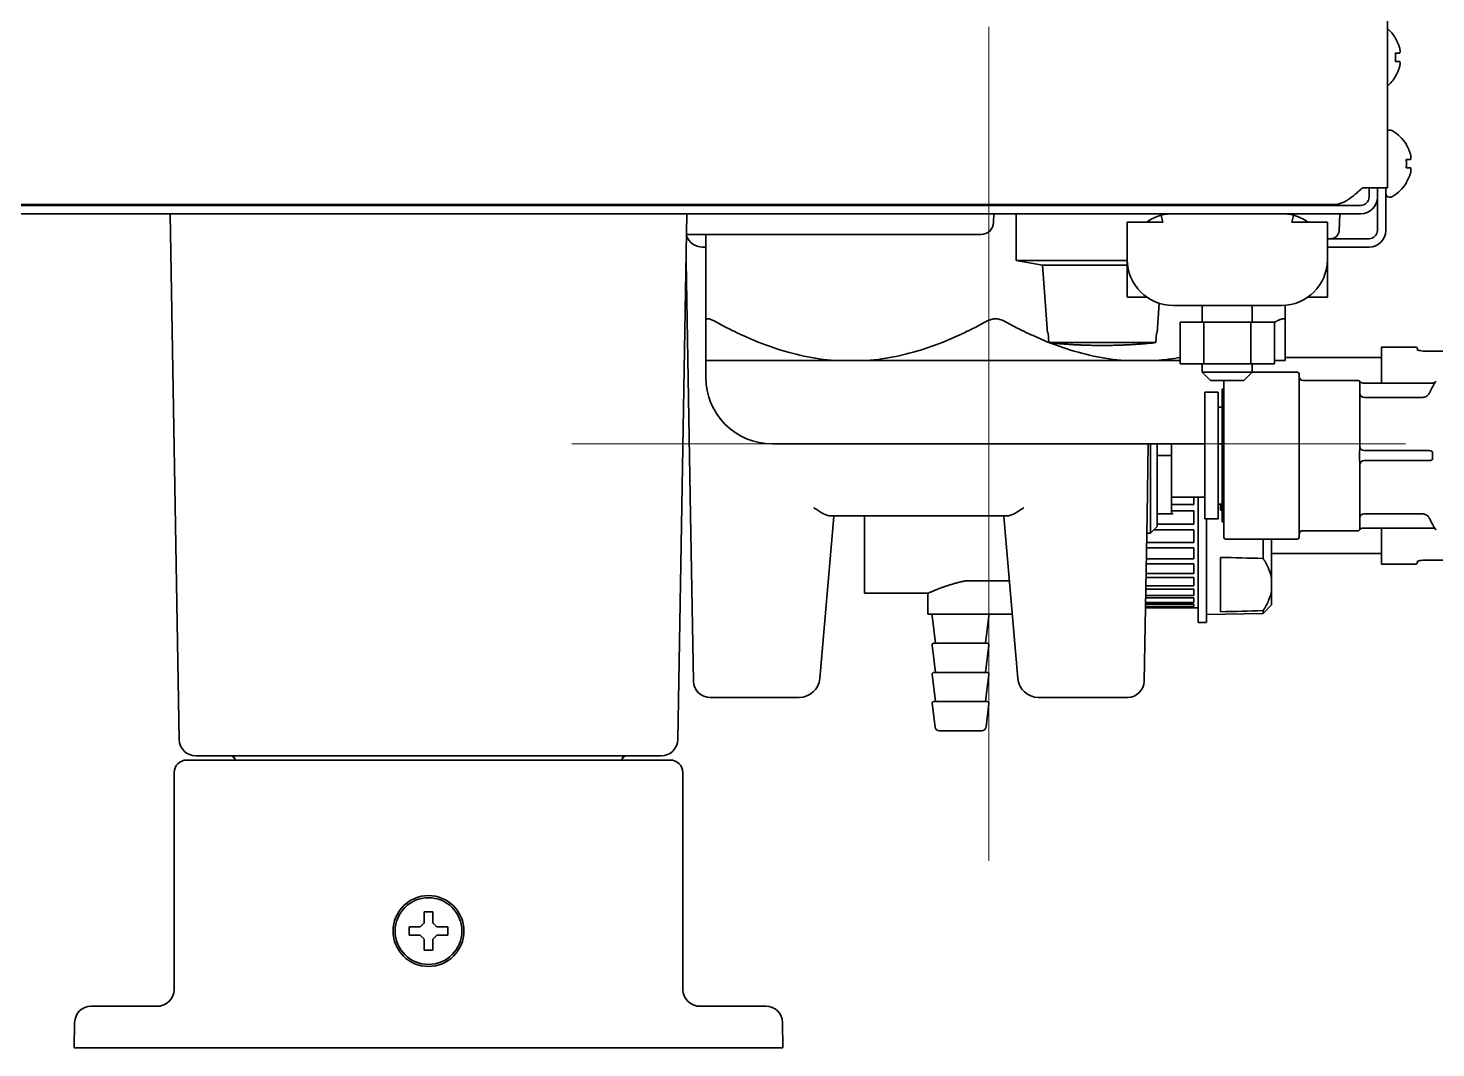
# Model space of a CAD drawing. Extents: x 5819 to 10669, y -850 to 3886.
# Drawn here: x 7911.9 to 8080.7, y 1270.8 to 1393.1 of the extents above; entities that cross this region are included whole.
import ezdxf

# ---------------------------------------------------------------- set-up
doc = ezdxf.new("R2010")
doc.units = 0
doc.header["$LTSCALE"] = 5
doc.layers.get('0').update_dxf_attribs({"linetype": 'CONTINUOUS', "lineweight": 0})
doc.layers.add('1', color=7, linetype='CONTINUOUS', true_color=0xffffff)

msp = doc.modelspace()

# ---------------------------------------------------------------- linework, layer by layer
at = {"color": 1}
for p, q in [((8027.05, 1393.23), (8027.05, 1293.23)), ((7977.05, 1343.23), (8077.05, 1343.23))]:
    msp.add_line(p, q, dxfattribs=at)
at = {"layer": '1', "color": 7, "linetype": 'Continuous', "lineweight": 35}
for p, q in [((8074.87, 2390.96), (8074.87, 1373.93)), ((8075.82, 1391.88), (8075.85, 1391.88)), ((8075.85, 1387.28), (8075.82, 1387.28)), ((8075.27, 1380.83), (8075.07, 1380.83)), ((8077.12, 1379.13), (8077.15, 1379.13)), ((8077.15, 1374.53), (8077.12, 1374.53)), ((8071.87, 1373.93), (8072.87, 1373.93)), ((8072.67, 1373.93), (8072.67, 1372.83)), ((8072.87, 1373.93), (8074.87, 1373.93)), ((8073.67, 1373.93), (8073.67, 1372.83)), ((8073.67, 1368.83), (8073.67, 1372.81)), ((8074.67, 1373.93), (8074.67, 1368.83)), ((8075.07, 1372.83), (8075.27, 1372.83)), ((7077.34, 1371.93), (8068.41, 1371.93)), ((7649.37, 1371.83), (8071.67, 1371.83)), ((7931.37, 1371.83), (7931.37, 1371.93)), ((7988.37, 1371.93), (7988.37, 1371.83)), ((7993.12, 1371.83), (7993.12, 1371.93)), ((7993.29, 1371.93), (7993.29, 1371.83)), ((8034.77, 1371.93), (8034.87, 1371.83)), ((7074.67, 1370.83), (8071.67, 1370.83)), ((7929.97, 1307.79), (7928.87, 1370.83)), ((7989.77, 1307.79), (7990.87, 1370.83)), ((8027.67, 1370.83), (8027.64, 1369.77)), ((8030.34, 1370.83), (8030.34, 1365.23)), ((8043.67, 1369.83), (8043.67, 1365.33)), ((8047.95, 1369.83), (8043.67, 1369.83)), ((8047.73, 1370.63), (8047.95, 1369.83)), ((8062.62, 1370.83), (8062.62, 1370.81)), ((8063.4, 1369.83), (8063.62, 1370.63)), ((8067.67, 1369.83), (8063.4, 1369.83)), ((8067.67, 1365.33), (8067.67, 1369.83)), ((8069.17, 1370.83), (8069.07, 1368.77)), ((8022.67, 1368.33), (7990.83, 1368.33)), ((7993.12, 1357.97), (7993.12, 1368.33)), ((8026.14, 1368.33), (8022.67, 1368.33)), ((8067.67, 1367.83), (8072.67, 1367.83)), ((7992.71, 1366.83), (7993.12, 1366.83)), ((7992.71, 1366.83), (7993.12, 1366.83)), ((8067.67, 1366.83), (8072.67, 1366.83)), ((7991.3, 1334.69), (7990.77, 1365.1)), ((8030.34, 1365.23), (8043.67, 1365.23)), ((8030.34, 1365.23), (8033.52, 1364.67)), ((8033.52, 1364.67), (8043.67, 1364.67)), ((8033.52, 1364.67), (8034.09, 1356.53)), ((8043.67, 1360.83), (8043.67, 1365.33)), ((8067.67, 1365.33), (8067.67, 1360.83)), ((8046.01, 1360.83), (8043.67, 1360.83)), ((8067.67, 1360.83), (8065.34, 1360.83)), ((8047.25, 1356.53), (8047.5, 1360.09)), ((8049.17, 1359.83), (8062.17, 1359.83)), ((8052.67, 1359.83), (8052.67, 1357.83)), ((8058.67, 1357.83), (8058.67, 1359.83)), ((8062.62, 1359.84), (8062.62, 1357.97)), ((8050.02, 1357.83), (8052.85, 1357.83)), ((8050.02, 1357.83), (8050.02, 1352.83)), ((8052.85, 1357.83), (8052.85, 1352.83)), ((8052.85, 1357.83), (8058.5, 1357.83)), ((8058.5, 1357.83), (8061.32, 1357.83)), ((8058.5, 1357.83), (8058.5, 1352.83)), ((8061.32, 1357.83), (8061.32, 1352.83)), ((8034.09, 1356.53), (8034.17, 1356.53)), ((8034.25, 1355.37), (8034.17, 1356.53)), ((8047.18, 1356.53), (8047.1, 1355.37)), ((8047.18, 1356.53), (8047.25, 1356.53)), ((8034.25, 1355.37), (8047.1, 1355.37)), ((8074.17, 1350.53), (8074.17, 1354.83)), ((8078.27, 1354.83), (8074.17, 1354.83)), ((8078.47, 1354.63), (8078.47, 1354.43)), ((8096.79, 1354.35), (8079.47, 1354.35)), ((8008.64, 1353.23), (7993.12, 1353.23)), ((7993.12, 1353.23), (7993.12, 1351.23)), ((8010.5, 1353.23), (8008.64, 1353.23)), ((8012.36, 1353.23), (8010.5, 1353.23)), ((8043.39, 1353.23), (8012.36, 1353.23)), ((8045.25, 1353.23), (8043.39, 1353.23)), ((8047.11, 1353.23), (8045.25, 1353.23)), ((8050.02, 1353.23), (8047.11, 1353.23)), ((8052.85, 1352.83), (8050.02, 1352.83)), ((8052.67, 1352.83), (8052.67, 1351.83)), ((8058.5, 1352.83), (8052.85, 1352.83)), ((8061.32, 1352.83), (8058.5, 1352.83)), ((8058.67, 1351.83), (8058.67, 1352.83)), ((8062.62, 1353.23), (8061.32, 1353.23)), ((8074.17, 1353.58), (8062.62, 1353.58)), ((8074.17, 1353.58), (8062.62, 1353.58)), ((8052.67, 1351.83), (8058.67, 1351.83)), ((8052.67, 1351.83), (8053.67, 1350.83)), ((8053.67, 1350.83), (8055.67, 1350.83)), ((8055.27, 1350.83), (8055.27, 1341.83)), ((8064.07, 1351.83), (8055.47, 1351.83)), ((8055.67, 1350.83), (8057.67, 1350.83)), ((8057.67, 1350.83), (8058.67, 1351.83)), ((8064.27, 1332.03), (8064.27, 1351.63)), ((8071.37, 1350.83), (8064.77, 1350.83)), ((8071.37, 1350.83), (8064.77, 1350.83)), ((8071.54, 1350.74), (8071.54, 1350.73)), ((8080.68, 1350.71), (8080.68, 1350.7)), ((8052.97, 1334.23), (8052.97, 1349.43)), ((8054.57, 1349.43), (8052.97, 1349.43)), ((8054.57, 1349.43), (8054.57, 1334.23)), ((8055.07, 1349.78), (8055.07, 1341.83)), ((8055.27, 1349.78), (8055.07, 1349.78)), ((8071.57, 1350.56), (8071.57, 1342.88)), ((8080.29, 1350.53), (8071.95, 1350.53)), ((8055.07, 1347.65), (8054.57, 1347.65)), ((8079.03, 1348.8), (8072.07, 1348.8)), ((8055.07, 1346.83), (8055.27, 1346.83)), ((8001.12, 1343.23), (8052.97, 1343.23)), ((8046.19, 1343.23), (8046.04, 1334.69)), ((8046.47, 1332.53), (8046.47, 1343.23)), ((8047.27, 1343.23), (8047.27, 1333.33)), ((8054.57, 1343.23), (8054.62, 1343.23)), ((8071.54, 1341.41), (8071.54, 1342.25)), ((8079.85, 1342.43), (8072.07, 1342.43)), ((8080.29, 1342.24), (8080.29, 1341.42)), ((8047.27, 1341.83), (8048.97, 1341.83)), ((8055.07, 1341.83), (8055.07, 1333.88)), ((8055.27, 1341.83), (8055.27, 1332.03)), ((8071.57, 1340.77), (8071.57, 1333.09)), ((8072.07, 1341.23), (8079.85, 1341.23)), ((8048.97, 1336.83), (8052.97, 1336.83)), ((8051.67, 1335.96), (8048.97, 1335.96)), ((8051.67, 1336.83), (8051.67, 1335.96)), ((8052.17, 1329.75), (8052.17, 1336.83)), ((8054.57, 1336), (8055.07, 1336)), ((8054.87, 1335.3), (8054.87, 1336)), ((7991.65, 1314.79), (7991.3, 1334.69)), ((8008.5, 1334.54), (8006.8, 1315.11)), ((8029.38, 1334.62), (8007.97, 1334.62)), ((8008.5, 1334.54), (8008.51, 1334.62)), ((8012.17, 1325.33), (8012.17, 1334.62)), ((8028.84, 1334.62), (8028.85, 1334.54)), ((8028.85, 1334.54), (8030.55, 1315.11)), ((8045.69, 1314.79), (8046.04, 1334.69)), ((8047.27, 1334.83), (8049.19, 1334.83)), ((8048.97, 1335.21), (8051.67, 1335.21)), ((8051.67, 1335.21), (8051.67, 1333.62)), ((8052.97, 1334.23), (8054.57, 1334.23)), ((8053.17, 1334.23), (8053.17, 1329.75)), ((8055.07, 1333.88), (8055.27, 1333.88)), ((8072.07, 1334.85), (8079.03, 1334.85)), ((8046, 1332.53), (8046.47, 1332.53)), ((8046.47, 1332.53), (8047.27, 1333.33)), ((8046.85, 1332.91), (8051.67, 1332.91)), ((8051.67, 1333.62), (8047.27, 1333.62)), ((8051.67, 1332.91), (8051.67, 1331.43)), ((8064.77, 1332.83), (8071.37, 1332.83)), ((8064.77, 1332.83), (8071.37, 1332.83)), ((8071.54, 1332.92), (8071.54, 1332.91)), ((8071.95, 1333.13), (8080.29, 1333.13)), ((8074.17, 1328.83), (8074.17, 1333.13)), ((8080.68, 1332.95), (8080.68, 1332.94)), ((8045.97, 1330.78), (8051.67, 1330.78)), ((8051.67, 1331.43), (8045.98, 1331.43)), ((8051.67, 1330.78), (8051.67, 1329.44)), ((8055.47, 1331.83), (8064.07, 1331.83)), ((8059.97, 1329.5), (8059.97, 1331.83)), ((8060.97, 1331.83), (8060.97, 1327.04)), ((8045.94, 1328.86), (8051.67, 1328.86)), ((8051.67, 1329.44), (8045.95, 1329.44)), ((8051.67, 1328.86), (8051.67, 1327.7)), ((8052.17, 1321.83), (8052.17, 1329.75)), ((8053.17, 1329.75), (8053.17, 1321.83)), ((8054.87, 1323.1), (8054.87, 1329.63)), ((8060.97, 1330.08), (8074.17, 1330.08)), ((8060.97, 1330.08), (8074.17, 1330.08)), ((8074.17, 1328.83), (8078.27, 1328.83)), ((8078.47, 1329.03), (8078.47, 1329.23)), ((8079.47, 1329.3), (8096.79, 1329.3)), ((8045.91, 1327.2), (8051.67, 1327.2)), ((8051.67, 1327.7), (8045.92, 1327.7)), ((8051.67, 1327.2), (8051.67, 1326.23)), ((8060.97, 1327.04), (8060.97, 1325.7)), ((8012.17, 1325.33), (8019.87, 1325.33)), ((8019.77, 1325.37), (8019.77, 1322.83)), ((8024.35, 1326.83), (8029.52, 1326.83)), ((8051.67, 1326.23), (8045.89, 1326.23)), ((8045.89, 1325.82), (8051.67, 1325.82)), ((8051.67, 1325.82), (8051.67, 1325.06)), ((8060.97, 1323.93), (8060.97, 1325.7)), ((8051.67, 1323.72), (8045.85, 1323.72)), ((8045.85, 1323.64), (8051.67, 1323.64)), ((8051.67, 1323.58), (8045.85, 1323.58)), ((8051.67, 1324.22), (8045.86, 1324.22)), ((8045.86, 1324.03), (8051.67, 1324.03)), ((8051.67, 1325.06), (8045.87, 1325.06)), ((8045.87, 1324.76), (8051.67, 1324.76)), ((8051.67, 1324.76), (8051.67, 1324.22)), ((8051.67, 1324.03), (8051.67, 1323.72)), ((8051.67, 1323.58), (8051.67, 1323.64)), ((8051.67, 1323.58), (8052.17, 1323.58)), ((8059.97, 1322.91), (8060.97, 1323.93)), ((8029.87, 1322.83), (8019.77, 1322.83)), ((8020.27, 1322.6), (8020.67, 1319.33)), ((8026.67, 1319.33), (8027.07, 1322.6)), ((8053.17, 1322.79), (8059.97, 1322.91)), ((8059.97, 1322.91), (8059.97, 1323.24)), ((8053.17, 1321.83), (8052.17, 1321.83)), ((8020.27, 1319.1), (8020.67, 1315.83)), ((8020.47, 1319.33), (8026.87, 1319.33)), ((8026.67, 1315.83), (8027.07, 1319.1)), ((8020.27, 1315.6), (8020.67, 1312.33)), ((8020.47, 1315.83), (8026.87, 1315.83)), ((8026.67, 1312.33), (8027.07, 1315.6)), ((7993.65, 1312.83), (8004.31, 1312.83)), ((8020.27, 1312.1), (8020.62, 1309.27)), ((8020.47, 1312.33), (8026.87, 1312.33)), ((8026.73, 1309.27), (8027.07, 1312.1)), ((8033.04, 1312.83), (8043.7, 1312.83)), ((8026.23, 1308.83), (8021.12, 1308.83)), ((7930.87, 1305.33), (7933.37, 1305.33)), ((7933.97, 1305.83), (7931.97, 1305.83)), ((7933.37, 1305.33), (7986.37, 1305.33)), ((7985.77, 1305.83), (7933.97, 1305.83)), ((7936.63, 1305.33), (7936.63, 1305.33)), ((7983.11, 1305.33), (7983.11, 1305.33)), ((7987.77, 1305.83), (7985.77, 1305.83)), ((7986.37, 1305.33), (7988.87, 1305.33)), ((7929.37, 1277.83), (7929.37, 1303.83)), ((7990.37, 1303.83), (7990.37, 1277.83)), ((7957.57, 1284.83), (7957.57, 1285.33)), ((7957.57, 1284.33), (7957.57, 1284.83)), ((7962.17, 1285.33), (7962.17, 1284.83)), ((7962.17, 1284.83), (7962.17, 1284.33)), ((7918.46, 1275.58), (7918.45, 1275.57)), ((7919.43, 1275.83), (7921.43, 1275.83)), ((7921.43, 1275.83), (7927.74, 1275.83)), ((7991.92, 1275.88), (7991.74, 1275.93)), ((7992, 1275.83), (7998.32, 1275.83)), ((7998.32, 1275.83), (8000.32, 1275.83)), ((8001.3, 1275.57), (8001.28, 1275.58)), ((7917.37, 1270.83), (7917.43, 1273.86)), ((8002.32, 1273.86), (8002.37, 1270.83)), ((7921.37, 1270.83), (7917.37, 1270.83)), ((7998.37, 1270.83), (7921.37, 1270.83)), ((8002.37, 1270.83), (7998.37, 1270.83))]:
    msp.add_line(p, q, dxfattribs=at)
for radius in [4.25, 4]:
    msp.add_circle((7959.87, 1284.83), radius, dxfattribs=at)
for centre, radius, start, end in [((8071.75, 1389.38), 4.8, 31.5837, 49.4583), ((8072.07, 1389.58), 3.78, 0.0035, 7.6041), ((8072.07, 1389.58), 3.78, 352.3959, 359.9965), ((8071.75, 1389.78), 4.8, 310.5417, 328.4186), ((8075.07, 1380.43), 0.4, 90, 120.0001), ((8075.27, 1380.43), 0.4, 59.6988, 90), ((8073.05, 1376.63), 4.8, 31.3727, 59.6988), ((8073.05, 1377.03), 4.8, 300.3012, 328.6273), ((8071.67, 1372.83), 2, 270, 0), ((8071.67, 1372.83), 1, 270, 0), ((8075.07, 1373.23), 0.4, 180, 270), ((8075.27, 1373.23), 0.4, 270, 300.3012), ((8026.14, 1369.83), 1.5, 270, 358), ((8049.17, 1365.33), 5.5, 105.2551, 125.0968), ((8049.17, 1365.33), 5.5, 90, 105.2551), ((8062.17, 1365.33), 5.5, 74.7449, 90), ((8062.17, 1365.33), 5.5, 54.9032, 74.7449), ((7992.71, 1368.83), 2, 199.7857, 270), ((8068.07, 1368.83), 1, 270, 357), ((8072.67, 1368.83), 1, 270, 0), ((8072.67, 1368.83), 2, 270, 0), ((8049.17, 1365.33), 5.5, 180, 270), ((8062.17, 1365.33), 5.5, 270, 0), ((8078.27, 1354.63), 0.2, 0, 90), ((8001.12, 1351.23), 8, 180, 270), ((8055.47, 1351.63), 0.2, 90, 90.182), ((8064.07, 1351.63), 0.2, 0, 90), ((8064.77, 1351.33), 0.5, 180, 270), ((8071.37, 1350.63), 0.2, 34.8499, 90), ((8071.95, 1351.03), 0.5, 214.8499, 270), ((8080.29, 1351.03), 0.5, 270, 321.1508), ((8054.62, 1351.23), 8, 270, 274.6604), ((8072.07, 1342.93), 0.5, 180, 270), ((8072.07, 1340.73), 0.5, 90, 180), ((7917.87, 4032.46), 2700.64, 272.90781, 272.9163), ((8055.47, 1332.03), 0.2, 180, 270), ((8064.07, 1332.03), 0.2, 270, 0), ((8064.77, 1332.33), 0.5, 90, 180), ((8071.37, 1333.03), 0.2, 270, 325.1501), ((8071.95, 1332.63), 0.5, 90, 145.1501), ((8080.29, 1332.63), 0.5, 38.8492, 90), ((8078.27, 1329.03), 0.2, 270, 0), ((8020.47, 1322.63), 0.2, 90, 186.9365), ((8026.87, 1322.63), 0.2, 353.0635, 90), ((8020.47, 1319.13), 0.2, 90, 186.9365), ((8026.87, 1319.13), 0.2, 353.0635, 90), ((8020.47, 1315.63), 0.2, 90, 186.9365), ((8026.87, 1315.63), 0.2, 353.0635, 90), ((7993.65, 1314.83), 2, 181, 270.7216), ((8004.31, 1315.33), 2.5, 270.5394, 355), ((8033.04, 1315.33), 2.5, 185, 269.238), ((8043.7, 1314.83), 2, 270.694, 359), ((8020.47, 1312.13), 0.2, 90, 186.9365), ((8026.87, 1312.13), 0.2, 353.0635, 90), ((8021.12, 1309.33), 0.5, 186.9365, 270), ((8026.23, 1309.33), 0.5, 270, 353.0635), ((7931.97, 1307.83), 2, 181, 270), ((7987.77, 1307.83), 2, 270, 359), ((7930.87, 1303.83), 1.5, 90, 180), ((7936.13, 1305.33), 0.5, 1, 90), ((7936.17, 1305.33), 0.5, 0, 90), ((7983.57, 1305.33), 0.5, 90, 180), ((7983.61, 1305.33), 0.5, 90, 179), ((7988.87, 1303.83), 1.5, 0, 90), ((7927.37, 1277.83), 2, 270, 0), ((7992.37, 1277.83), 2, 180, 270), ((7919.43, 1273.83), 2, 90, 179), ((8000.32, 1273.83), 2, 1, 90)]:
    msp.add_arc(centre, radius, start, end, dxfattribs=at)
for centre, major_axis, ratio, start_param, end_param in [((8072.07, 1349.3), (0.5, 0), 0.98933, 3.141593, 4.712389), ((8072.07, 1334.36), (-0.5, 0), 0.98933, -1.570796, 0), ((7917.87, -18.95), (-2700.64, 0), 0.5, 4.659747, 4.661638), ((7917.87, 2671.69), (-2700.64, 0), 0.5, 1.621547, 1.623438)]:
    msp.add_ellipse(centre, major_axis=major_axis, ratio=ratio, start_param=start_param, end_param=end_param, dxfattribs=at)
for points in [[(8076.37, 1390.58), (8076.35, 1390.63), (8076.33, 1390.74), (8076.27, 1390.9), (8076.22, 1391.06), (8076.16, 1391.21), (8076.09, 1391.37), (8076.02, 1391.52), (8075.93, 1391.69), (8075.86, 1391.81), (8075.82, 1391.88)], [(8076.37, 1390.08), (8076.37, 1390.1), (8076.38, 1390.15), (8076.38, 1390.22), (8076.38, 1390.29), (8076.38, 1390.36), (8076.38, 1390.43), (8076.38, 1390.5), (8076.37, 1390.55), (8076.37, 1390.58)], [(8076.37, 1389.08), (8076.35, 1389.08), (8076.33, 1389.08), (8076.27, 1389.08), (8076.22, 1389.08), (8076.16, 1389.08), (8076.09, 1389.08), (8076.02, 1389.08), (8075.93, 1389.08), (8075.86, 1389.08), (8075.82, 1389.08)], [(8076.37, 1388.58), (8076.37, 1388.6), (8076.38, 1388.65), (8076.38, 1388.73), (8076.38, 1388.8), (8076.38, 1388.87), (8076.38, 1388.94), (8076.38, 1389.01), (8076.37, 1389.05), (8076.37, 1389.08)], [(8077.67, 1377.83), (8077.65, 1377.88), (8077.63, 1377.99), (8077.57, 1378.15), (8077.52, 1378.31), (8077.46, 1378.46), (8077.39, 1378.62), (8077.32, 1378.77), (8077.23, 1378.94), (8077.16, 1379.06), (8077.12, 1379.13)], [(8077.67, 1377.33), (8077.67, 1377.35), (8077.68, 1377.4), (8077.68, 1377.48), (8077.68, 1377.55), (8077.68, 1377.62), (8077.68, 1377.69), (8077.68, 1377.76), (8077.67, 1377.8), (8077.67, 1377.83)], [(8077.12, 1376.33), (8077.14, 1376.49), (8077.16, 1376.83), (8077.14, 1377.16), (8077.12, 1377.33)], [(8077.67, 1376.33), (8077.65, 1376.33), (8077.63, 1376.33), (8077.57, 1376.33), (8077.52, 1376.33), (8077.46, 1376.33), (8077.39, 1376.33), (8077.32, 1376.33), (8077.23, 1376.33), (8077.16, 1376.33), (8077.12, 1376.33)], [(8077.67, 1375.83), (8077.67, 1375.85), (8077.68, 1375.9), (8077.68, 1375.97), (8077.68, 1376.04), (8077.68, 1376.11), (8077.68, 1376.18), (8077.68, 1376.25), (8077.67, 1376.3), (8077.67, 1376.33)], [(8068.41, 1371.93), (8068.5, 1371.93), (8068.7, 1371.94), (8068.99, 1371.99), (8069.28, 1372.07), (8069.56, 1372.19), (8069.85, 1372.33), (8070.14, 1372.51), (8070.43, 1372.71), (8070.72, 1372.92), (8071.01, 1373.16), (8071.3, 1373.41), (8071.58, 1373.67), (8071.78, 1373.84), (8071.87, 1373.93)], [(8061.2, 1357.74), (8061.34, 1357.82), (8061.48, 1357.89), (8061.62, 1357.97)], [(8047.1, 1355.37), (8046.83, 1355.34), (8046.31, 1355.29), (8045.6, 1355.23), (8044.95, 1355.18), (8044.35, 1355.14), (8043.79, 1355.11), (8043.29, 1355.09), (8042.83, 1355.07), (8042.41, 1355.06), (8042.04, 1355.05), (8041.7, 1355.04), (8041.41, 1355.04), (8041.16, 1355.03), (8040.92, 1355.03), (8040.67, 1355.03), (8040.43, 1355.03), (8040.18, 1355.03), (8039.93, 1355.04), (8039.64, 1355.04), (8039.31, 1355.05), (8038.93, 1355.06), (8038.52, 1355.07), (8038.06, 1355.09), (8037.55, 1355.11), (8037, 1355.14), (8036.4, 1355.18), (8035.74, 1355.23), (8035.03, 1355.29), (8034.52, 1355.34), (8034.25, 1355.37)], [(8047.11, 1353.23), (8048.1, 1353.3), (8049.08, 1353.42), (8050.04, 1353.6)], [(8080.28, 1350.06), (8080.15, 1349.86), (8080.05, 1349.64), (8079.95, 1349.42)], [(8048.97, 1343.26), (8048.97, 1342.79), (8048.97, 1342.31), (8048.97, 1341.83)], [(8079.95, 1334.23), (8080.05, 1334.01), (8080.15, 1333.8), (8080.28, 1333.59)], [(7959.37, 1285.83), (7959.37, 1285.88), (7959.37, 1285.99), (7959.37, 1286.15), (7959.37, 1286.31), (7959.37, 1286.46), (7959.37, 1286.62), (7959.37, 1286.77), (7959.37, 1286.94), (7959.37, 1287.06), (7959.37, 1287.13)], [(7959.37, 1287.13), (7959.54, 1287.13), (7959.87, 1287.13), (7960.21, 1287.13), (7960.37, 1287.13)], [(7958.87, 1285.33), (7958.9, 1285.35), (7958.94, 1285.4), (7959.02, 1285.47), (7959.09, 1285.54), (7959.16, 1285.61), (7959.23, 1285.68), (7959.3, 1285.75), (7959.35, 1285.8), (7959.37, 1285.83)], [(7960.37, 1285.83), (7960.4, 1285.8), (7960.45, 1285.75), (7960.52, 1285.68), (7960.6, 1285.6), (7960.67, 1285.53), (7960.73, 1285.46), (7960.8, 1285.4), (7960.85, 1285.35), (7960.87, 1285.33)], [(7960.87, 1285.33), (7960.93, 1285.33), (7961.04, 1285.33), (7961.2, 1285.33), (7961.36, 1285.33), (7961.51, 1285.33), (7961.66, 1285.33), (7961.82, 1285.33), (7961.99, 1285.33), (7962.11, 1285.33), (7962.17, 1285.33)], [(7958.87, 1284.33), (7958.82, 1284.33), (7958.71, 1284.33), (7958.55, 1284.33), (7958.39, 1284.33), (7958.23, 1284.33), (7958.08, 1284.33), (7957.93, 1284.33), (7957.76, 1284.33), (7957.64, 1284.33), (7957.57, 1284.33)], [(7959.37, 1283.83), (7959.35, 1283.85), (7959.3, 1283.9), (7959.22, 1283.98), (7959.15, 1284.05), (7959.08, 1284.12), (7959.01, 1284.19), (7958.94, 1284.26), (7958.9, 1284.3), (7958.87, 1284.33)], [(7960.87, 1284.33), (7960.85, 1284.3), (7960.8, 1284.25), (7960.73, 1284.18), (7960.66, 1284.11), (7960.59, 1284.04), (7960.52, 1283.97), (7960.44, 1283.9), (7960.4, 1283.85), (7960.37, 1283.83)], [(7960.37, 1283.83), (7960.37, 1283.77), (7960.37, 1283.66), (7960.37, 1283.5), (7960.37, 1283.34), (7960.37, 1283.19), (7960.37, 1283.04), (7960.37, 1282.88), (7960.37, 1282.71), (7960.37, 1282.59), (7960.37, 1282.53)], [(7960.37, 1282.53), (7960.21, 1282.53), (7959.87, 1282.53), (7959.54, 1282.53), (7959.37, 1282.53)]]:
    msp.add_open_spline(points, degree=3, dxfattribs=at)
for points, knots in [([(8075.82, 1390.08), (8075.94, 1390.08), (8076.05, 1390.08), (8076.19, 1390.08), (8076.23, 1390.08), (8076.31, 1390.08), (8076.34, 1390.08), (8076.37, 1390.08)], [0, 0, 0, 0, 0.5, 0.5, 0.75, 0.75, 1, 1, 1, 1]), ([(8075.82, 1387.28), (8075.94, 1387.48), (8076.05, 1387.69), (8076.19, 1388.01), (8076.23, 1388.12), (8076.31, 1388.35), (8076.34, 1388.46), (8076.37, 1388.58)], [0, 0, 0, 0, 0.5, 0.5, 0.75, 0.75, 1, 1, 1, 1]), ([(8077.12, 1377.33), (8077.24, 1377.33), (8077.35, 1377.33), (8077.49, 1377.33), (8077.53, 1377.33), (8077.61, 1377.33), (8077.64, 1377.33), (8077.67, 1377.33)], [0, 0, 0, 0, 0.5, 0.5, 0.75, 0.75, 1, 1, 1, 1]), ([(8077.12, 1374.53), (8077.24, 1374.73), (8077.35, 1374.94), (8077.49, 1375.26), (8077.53, 1375.37), (8077.61, 1375.6), (8077.64, 1375.71), (8077.67, 1375.83)], [0, 0, 0, 0, 0.5, 0.5, 0.75, 0.75, 1, 1, 1, 1]), ([(7931.37, 1371.83), (7931.21, 1371.83), (7931.05, 1371.84), (7930.87, 1371.88), (7930.85, 1371.88), (7930.84, 1371.88)], [0, 0, 0, 0, 0.90385, 0.90385, 1, 1, 1, 1]), ([(7988.9, 1371.88), (7988.88, 1371.88), (7988.87, 1371.88), (7988.7, 1371.84), (7988.54, 1371.83), (7988.37, 1371.83)], [0, 0, 0, 0, 0.067474, 0.067474, 1, 1, 1, 1]), ([(7998.18, 1371.86), (7998.17, 1371.86), (7998.17, 1371.86), (7998.16, 1371.86), (7998.15, 1371.86), (7998.14, 1371.86), (7998.14, 1371.87), (7998.13, 1371.87), (7998.13, 1371.87), (7998.11, 1371.87), (7998.09, 1371.88), (7998.06, 1371.88), (7998.05, 1371.89), (7998.03, 1371.89), (7998.01, 1371.9), (7997.98, 1371.91), (7997.96, 1371.92), (7997.95, 1371.92), (7997.94, 1371.93)], [0, 0, 0, 0, 0.205928, 0.205928, 0.308892, 0.308892, 0.360374, 0.360374, 0.411856, 0.411856, 0.617783, 0.617783, 0.720747, 0.720747, 0.823711, 0.926675, 0.926675, 1, 1, 1, 1]), ([(8015.4, 1371.92), (8015.39, 1371.92), (8015.38, 1371.92), (8015.36, 1371.91), (8015.35, 1371.91), (8015.31, 1371.89), (8015.29, 1371.89), (8015.26, 1371.88), (8015.25, 1371.88), (8015.24, 1371.87), (8015.23, 1371.87), (8015.21, 1371.87), (8015.19, 1371.86), (8015.18, 1371.86), (8015.18, 1371.86), (8015.17, 1371.86), (8015.17, 1371.86), (8015.17, 1371.86)], [0, 0, 0, 0, 0.054265, 0.054265, 0.159347, 0.159347, 0.36951, 0.36951, 0.474592, 0.474592, 0.579673, 0.579673, 0.789837, 0.789837, 0.894918, 0.894918, 1, 1, 1, 1]), ([(7994.12, 1357.97), (7994.05, 1358.01), (7993.98, 1358.05), (7993.85, 1358.11), (7993.78, 1358.14), (7993.66, 1358.18), (7993.6, 1358.2), (7993.49, 1358.22), (7993.44, 1358.23), (7993.38, 1358.23), (7993.37, 1358.23), (7993.35, 1358.22), (7993.32, 1358.22), (7993.27, 1358.21), (7993.24, 1358.2), (7993.22, 1358.18), (7993.21, 1358.18), (7993.2, 1358.17), (7993.19, 1358.16), (7993.17, 1358.14), (7993.15, 1358.11), (7993.13, 1358.06), (7993.13, 1358.04), (7993.12, 1358.01), (7993.12, 1357.99), (7993.12, 1357.97)], [0, 0, 0, 0, 0.125, 0.125, 0.25, 0.25, 0.375, 0.375, 0.5, 0.5, 0.53125, 0.53125, 0.5625, 0.625, 0.6875, 0.6875, 0.71875, 0.71875, 0.75, 0.75, 0.875, 0.875, 0.9375, 0.9375, 1, 1, 1, 1]), ([(7993.12, 1353.23), (7993.12, 1353.32), (7993.12, 1353.5), (7993.12, 1354.03), (7993.12, 1354.37), (7993.12, 1355.19), (7993.12, 1355.67), (7993.12, 1356.28), (7993.12, 1356.34), (7993.12, 1356.48), (7993.12, 1356.69), (7993.12, 1356.91), (7993.12, 1357.35), (7993.12, 1357.65), (7993.12, 1357.97)], [0, 0, 0, 0, 0.25, 0.25, 0.5, 0.5, 0.75, 0.75, 0.78125, 0.78125, 0.8125, 0.875, 0.875, 1, 1, 1, 1]), ([(8008.64, 1353.23), (8007.36, 1353.32), (8006.11, 1353.5), (8003.63, 1354.03), (8002.41, 1354.37), (7999.99, 1355.19), (7998.8, 1355.67), (7997.47, 1356.28), (7997.32, 1356.34), (7997.03, 1356.48), (7996.59, 1356.69), (7996.15, 1356.91), (7995.27, 1357.35), (7994.7, 1357.65), (7994.12, 1357.97)], [0, 0, 0, 0, 0.25, 0.25, 0.5, 0.5, 0.75, 0.75, 0.78125, 0.78125, 0.8125, 0.875, 0.875, 1, 1, 1, 1]), ([(8012.36, 1353.23), (8013.63, 1353.32), (8014.89, 1353.5), (8017.37, 1354.03), (8018.59, 1354.37), (8021, 1355.19), (8022.2, 1355.67), (8023.53, 1356.28), (8023.68, 1356.34), (8023.97, 1356.48), (8024.41, 1356.69), (8024.85, 1356.91), (8025.72, 1357.35), (8026.3, 1357.65), (8026.87, 1357.97)], [0, 0, 0, 0, 0.25, 0.25, 0.5, 0.5, 0.75, 0.75, 0.78125, 0.78125, 0.8125, 0.875, 0.875, 1, 1, 1, 1]), ([(8028.87, 1357.97), (8028.8, 1358.01), (8028.73, 1358.05), (8028.57, 1358.11), (8028.49, 1358.14), (8028.32, 1358.18), (8028.23, 1358.2), (8028.06, 1358.22), (8027.97, 1358.23), (8027.85, 1358.23), (8027.83, 1358.23), (8027.78, 1358.22), (8027.71, 1358.22), (8027.6, 1358.21), (8027.52, 1358.2), (8027.45, 1358.18), (8027.43, 1358.18), (8027.39, 1358.17), (8027.36, 1358.16), (8027.26, 1358.14), (8027.18, 1358.11), (8027.06, 1358.06), (8027.02, 1358.04), (8026.95, 1358.01), (8026.91, 1357.99), (8026.87, 1357.97)], [0, 0, 0, 0, 0.125, 0.125, 0.25, 0.25, 0.375, 0.375, 0.5, 0.5, 0.53125, 0.53125, 0.5625, 0.625, 0.6875, 0.6875, 0.71875, 0.71875, 0.75, 0.75, 0.875, 0.875, 0.9375, 0.9375, 1, 1, 1, 1]), ([(8043.39, 1353.23), (8042.11, 1353.32), (8040.86, 1353.5), (8038.38, 1354.03), (8037.16, 1354.37), (8034.74, 1355.19), (8033.55, 1355.67), (8032.22, 1356.28), (8032.07, 1356.34), (8031.78, 1356.48), (8031.33, 1356.69), (8030.9, 1356.91), (8030.02, 1357.35), (8029.45, 1357.65), (8028.87, 1357.97)], [0, 0, 0, 0, 0.25, 0.25, 0.5, 0.5, 0.75, 0.75, 0.78125, 0.78125, 0.8125, 0.875, 0.875, 1, 1, 1, 1]), ([(8062.62, 1357.97), (8062.62, 1358.01), (8062.62, 1358.05), (8062.6, 1358.11), (8062.58, 1358.14), (8062.54, 1358.18), (8062.51, 1358.2), (8062.44, 1358.22), (8062.4, 1358.23), (8062.34, 1358.23), (8062.33, 1358.23), (8062.31, 1358.22), (8062.27, 1358.22), (8062.21, 1358.21), (8062.15, 1358.2), (8062.1, 1358.18), (8062.09, 1358.18), (8062.06, 1358.17), (8062.04, 1358.16), (8061.97, 1358.14), (8061.9, 1358.11), (8061.8, 1358.06), (8061.76, 1358.05), (8061.69, 1358.01), (8061.66, 1357.99), (8061.62, 1357.97)], [0, 0, 0, 0, 0.125, 0.125, 0.25, 0.25, 0.375, 0.375, 0.5, 0.5, 0.53125, 0.53125, 0.5625, 0.625, 0.6875, 0.6875, 0.71875, 0.71875, 0.75, 0.75, 0.875, 0.875, 0.9375, 0.9375, 1, 1, 1, 1]), ([(8062.62, 1353.23), (8062.62, 1353.32), (8062.62, 1353.5), (8062.62, 1354.03), (8062.62, 1354.37), (8062.62, 1355.19), (8062.62, 1355.67), (8062.62, 1356.28), (8062.62, 1356.34), (8062.62, 1356.48), (8062.62, 1356.69), (8062.62, 1356.91), (8062.62, 1357.35), (8062.62, 1357.65), (8062.62, 1357.97)], [0, 0, 0, 0, 0.25, 0.25, 0.5, 0.5, 0.75, 0.75, 0.78125, 0.78125, 0.8125, 0.875, 0.875, 1, 1, 1, 1]), ([(8079.47, 1354.36), (8079.43, 1354.35), (8079.25, 1354.35), (8078.95, 1354.38), (8078.65, 1354.44), (8078.48, 1354.5), (8078.44, 1354.52), (8078.43, 1354.53), (8078.43, 1354.53)], [0, 0, 0, 0, 0.089897, 0.349036, 0.612704, 0.835843, 0.975178, 1, 1, 1, 1]), ([(8071.57, 1350.56), (8071.57, 1350.57), (8071.57, 1350.58), (8071.57, 1350.59), (8071.57, 1350.6), (8071.57, 1350.62), (8071.57, 1350.63), (8071.56, 1350.65), (8071.56, 1350.66), (8071.56, 1350.67), (8071.55, 1350.68), (8071.55, 1350.7), (8071.54, 1350.71), (8071.54, 1350.72), (8071.54, 1350.73), (8071.54, 1350.73)], [0, 0, 0, 0, 0.0625, 0.0625, 0.125, 0.125, 0.25, 0.25, 0.375, 0.375, 0.5, 0.5, 0.75, 0.75, 1, 1, 1, 1]), ([(8080.68, 1350.7), (8080.68, 1350.7), (8080.68, 1350.7), (8080.67, 1350.69), (8080.67, 1350.68), (8080.66, 1350.67), (8080.65, 1350.66), (8080.65, 1350.65), (8080.64, 1350.63), (8080.63, 1350.62), (8080.62, 1350.6), (8080.61, 1350.6), (8080.61, 1350.59), (8080.6, 1350.58), (8080.58, 1350.55), (8080.56, 1350.52), (8080.54, 1350.49), (8080.53, 1350.48), (8080.52, 1350.46), (8080.52, 1350.45), (8080.5, 1350.43), (8080.49, 1350.41), (8080.46, 1350.36), (8080.44, 1350.33), (8080.41, 1350.28), (8080.4, 1350.27), (8080.39, 1350.26), (8080.37, 1350.23), (8080.36, 1350.2), (8080.32, 1350.14), (8080.3, 1350.1), (8080.28, 1350.06)], [0, 0, 0, 0, 0.0625, 0.0625, 0.125, 0.1875, 0.1875, 0.25, 0.25, 0.3125, 0.3125, 0.34375, 0.34375, 0.375, 0.375, 0.5, 0.5, 0.53125, 0.53125, 0.5625, 0.5625, 0.625, 0.625, 0.75, 0.75, 0.78125, 0.78125, 0.8125, 0.875, 0.875, 1, 1, 1, 1]), ([(8079.95, 1349.42), (8079.95, 1349.39), (8079.94, 1349.37), (8079.91, 1349.33), (8079.9, 1349.31), (8079.86, 1349.24), (8079.81, 1349.16), (8079.74, 1349.09), (8079.69, 1349.05), (8079.68, 1349.04), (8079.67, 1349.03), (8079.64, 1349), (8079.61, 1348.98), (8079.55, 1348.94), (8079.5, 1348.92), (8079.44, 1348.89), (8079.42, 1348.88), (8079.37, 1348.86), (8079.32, 1348.84), (8079.28, 1348.83), (8079.23, 1348.82), (8079.2, 1348.82), (8079.13, 1348.8), (8079.08, 1348.8), (8079.03, 1348.8)], [0, 0, 0, 0, 0.0625, 0.0625, 0.125, 0.125, 0.25, 0.375, 0.375, 0.40625, 0.40625, 0.4375, 0.5, 0.5, 0.625, 0.625, 0.6875, 0.6875, 0.75, 0.8125, 0.8125, 0.875, 0.875, 1, 1, 1, 1]), ([(8071.54, 1342.25), (8071.54, 1342.3), (8071.54, 1342.36), (8071.54, 1342.44), (8071.54, 1342.47), (8071.55, 1342.52), (8071.55, 1342.55), (8071.55, 1342.6), (8071.56, 1342.63), (8071.56, 1342.68), (8071.56, 1342.71), (8071.57, 1342.76), (8071.57, 1342.78), (8071.57, 1342.82), (8071.57, 1342.83), (8071.57, 1342.86), (8071.57, 1342.87), (8071.57, 1342.88)], [0, 0, 0, 0, 0.25, 0.25, 0.375, 0.375, 0.5, 0.5, 0.625, 0.625, 0.75, 0.75, 0.875, 0.875, 0.9375, 0.9375, 1, 1, 1, 1]), ([(8080.29, 1342.24), (8080.29, 1342.24), (8080.29, 1342.25), (8080.29, 1342.26), (8080.28, 1342.26), (8080.28, 1342.27), (8080.28, 1342.28), (8080.27, 1342.29), (8080.27, 1342.29), (8080.26, 1342.31), (8080.25, 1342.31), (8080.23, 1342.33), (8080.22, 1342.33), (8080.2, 1342.35), (8080.19, 1342.35), (8080.17, 1342.36), (8080.16, 1342.36), (8080.14, 1342.38), (8080.12, 1342.38), (8080.07, 1342.4), (8080.05, 1342.4), (8080.01, 1342.41), (8079.99, 1342.41), (8079.93, 1342.42), (8079.89, 1342.43), (8079.85, 1342.43)], [0, 0, 0, 0, 0.03125, 0.03125, 0.0625, 0.0625, 0.09375, 0.09375, 0.125, 0.125, 0.1875, 0.1875, 0.25, 0.25, 0.3125, 0.3125, 0.375, 0.375, 0.5, 0.5, 0.625, 0.625, 0.75, 0.75, 1, 1, 1, 1]), ([(8048.97, 1341.83), (8048.97, 1340.91), (8048.97, 1339.08), (8048.97, 1336.75), (8048.97, 1335.19), (8048.97, 1334.83), (8048.97, 1334.83)], [0, 0, 0, 0, 0.25, 0.500001, 0.750001, 1, 1, 1, 1]), ([(8071.57, 1340.77), (8071.57, 1340.78), (8071.57, 1340.79), (8071.57, 1340.82), (8071.57, 1340.83), (8071.57, 1340.87), (8071.57, 1340.89), (8071.56, 1340.94), (8071.56, 1340.97), (8071.56, 1341.02), (8071.55, 1341.05), (8071.55, 1341.13), (8071.54, 1341.19), (8071.54, 1341.3), (8071.54, 1341.35), (8071.54, 1341.41)], [0, 0, 0, 0, 0.0625, 0.0625, 0.125, 0.125, 0.25, 0.25, 0.375, 0.375, 0.5, 0.5, 0.75, 0.75, 1, 1, 1, 1]), ([(8079.85, 1341.23), (8079.89, 1341.23), (8079.93, 1341.23), (8079.99, 1341.24), (8080.01, 1341.24), (8080.05, 1341.25), (8080.07, 1341.26), (8080.12, 1341.27), (8080.14, 1341.28), (8080.17, 1341.29), (8080.18, 1341.29), (8080.19, 1341.3), (8080.2, 1341.31), (8080.22, 1341.32), (8080.23, 1341.33), (8080.25, 1341.34), (8080.26, 1341.35), (8080.27, 1341.36), (8080.27, 1341.36), (8080.28, 1341.37), (8080.28, 1341.38), (8080.28, 1341.39), (8080.29, 1341.39), (8080.29, 1341.4), (8080.29, 1341.41), (8080.29, 1341.42)], [0, 0, 0, 0, 0.25, 0.25, 0.375, 0.375, 0.5, 0.5, 0.625, 0.625, 0.6875, 0.6875, 0.75, 0.75, 0.8125, 0.8125, 0.875, 0.875, 0.90625, 0.90625, 0.9375, 0.9375, 0.96875, 0.96875, 1, 1, 1, 1]), ([(8007.97, 1334.62), (8007.94, 1334.62), (8007.91, 1334.62), (8007.84, 1334.63), (8007.81, 1334.64), (8007.74, 1334.66), (8007.7, 1334.67), (8007.65, 1334.68), (8007.63, 1334.69), (8007.59, 1334.7), (8007.57, 1334.71), (8007.48, 1334.75), (8007.4, 1334.78), (8007.25, 1334.86), (8007.17, 1334.9), (8007.06, 1334.96), (8007.04, 1334.97), (8007, 1334.99), (8006.94, 1335.03), (8006.88, 1335.06), (8006.76, 1335.14), (8006.68, 1335.19), (8006.51, 1335.29), (8006.43, 1335.35), (8006.3, 1335.43), (8006.26, 1335.46), (8006.2, 1335.5), (8006.16, 1335.52), (8006.13, 1335.54), (8006.11, 1335.56), (8006.1, 1335.56), (8006.09, 1335.57)], [0, 0, 0, 0, 0.0625, 0.0625, 0.125, 0.125, 0.1875, 0.1875, 0.21875, 0.21875, 0.25, 0.25, 0.375, 0.375, 0.5, 0.5, 0.53125, 0.53125, 0.5625, 0.625, 0.625, 0.75, 0.75, 0.875, 0.875, 0.9375, 0.9375, 0.96875, 0.984375, 0.984375, 1, 1, 1, 1]), ([(8031.26, 1335.57), (8031.24, 1335.56), (8031.23, 1335.56), (8031.21, 1335.54), (8031.18, 1335.52), (8031.15, 1335.5), (8031.09, 1335.46), (8031.04, 1335.43), (8030.92, 1335.35), (8030.84, 1335.29), (8030.67, 1335.19), (8030.59, 1335.14), (8030.46, 1335.06), (8030.4, 1335.03), (8030.34, 1334.99), (8030.3, 1334.97), (8030.28, 1334.96), (8030.18, 1334.9), (8030.1, 1334.86), (8029.94, 1334.78), (8029.87, 1334.75), (8029.77, 1334.71), (8029.76, 1334.7), (8029.72, 1334.69), (8029.7, 1334.68), (8029.65, 1334.67), (8029.61, 1334.66), (8029.54, 1334.64), (8029.51, 1334.63), (8029.44, 1334.62), (8029.41, 1334.62), (8029.38, 1334.62)], [0, 0, 0, 0, 0.015625, 0.015625, 0.03125, 0.0625, 0.0625, 0.125, 0.125, 0.25, 0.25, 0.375, 0.375, 0.4375, 0.46875, 0.46875, 0.5, 0.5, 0.625, 0.625, 0.75, 0.75, 0.78125, 0.78125, 0.8125, 0.8125, 0.875, 0.875, 0.9375, 0.9375, 1, 1, 1, 1]), ([(8079.03, 1334.85), (8079.08, 1334.85), (8079.13, 1334.85), (8079.2, 1334.84), (8079.23, 1334.83), (8079.28, 1334.82), (8079.3, 1334.82), (8079.37, 1334.79), (8079.41, 1334.78), (8079.48, 1334.74), (8079.5, 1334.73), (8079.55, 1334.71), (8079.57, 1334.7), (8079.63, 1334.66), (8079.7, 1334.6), (8079.77, 1334.52), (8079.82, 1334.47), (8079.83, 1334.45), (8079.86, 1334.41), (8079.88, 1334.39), (8079.91, 1334.32), (8079.94, 1334.28), (8079.95, 1334.23)], [0, 0, 0, 0, 0.125, 0.125, 0.1875, 0.1875, 0.25, 0.25, 0.375, 0.375, 0.4375, 0.4375, 0.5, 0.5, 0.625, 0.75, 0.75, 0.8125, 0.8125, 0.875, 0.875, 1, 1, 1, 1]), ([(8071.54, 1332.92), (8071.54, 1332.92), (8071.54, 1332.93), (8071.54, 1332.94), (8071.54, 1332.94), (8071.55, 1332.95), (8071.55, 1332.96), (8071.55, 1332.97), (8071.56, 1332.98), (8071.56, 1333), (8071.56, 1333), (8071.57, 1333.02), (8071.57, 1333.04), (8071.57, 1333.05), (8071.57, 1333.06), (8071.57, 1333.07), (8071.57, 1333.08), (8071.57, 1333.09)], [0, 0, 0, 0, 0.25, 0.25, 0.375, 0.375, 0.5, 0.5, 0.625, 0.625, 0.75, 0.75, 0.875, 0.875, 0.9375, 0.9375, 1, 1, 1, 1]), ([(8080.28, 1333.59), (8080.3, 1333.55), (8080.32, 1333.51), (8080.36, 1333.45), (8080.37, 1333.43), (8080.39, 1333.41), (8080.39, 1333.4), (8080.4, 1333.38), (8080.41, 1333.37), (8080.44, 1333.32), (8080.46, 1333.29), (8080.49, 1333.24), (8080.5, 1333.22), (8080.52, 1333.2), (8080.52, 1333.19), (8080.53, 1333.17), (8080.54, 1333.17), (8080.56, 1333.13), (8080.58, 1333.1), (8080.61, 1333.07), (8080.61, 1333.05), (8080.63, 1333.04), (8080.63, 1333.03), (8080.64, 1333.02), (8080.64, 1333.02), (8080.65, 1332.99), (8080.66, 1332.98), (8080.67, 1332.96), (8080.67, 1332.96), (8080.68, 1332.95), (8080.68, 1332.95), (8080.68, 1332.95)], [0, 0, 0, 0, 0.125, 0.125, 0.1875, 0.1875, 0.21875, 0.21875, 0.25, 0.25, 0.375, 0.375, 0.4375, 0.4375, 0.46875, 0.46875, 0.5, 0.5, 0.625, 0.625, 0.6875, 0.6875, 0.71875, 0.71875, 0.75, 0.75, 0.875, 0.875, 0.9375, 0.9375, 1, 1, 1, 1]), ([(8059.97, 1329.5), (8060.23, 1329.1), (8060.45, 1328.69), (8060.79, 1327.87), (8060.91, 1327.46), (8060.97, 1327.04)], [0, 0, 0, 0, 0.5, 0.5, 1, 1, 1, 1]), ([(8078.43, 1329.13), (8078.43, 1329.13), (8078.44, 1329.13), (8078.46, 1329.14), (8078.56, 1329.18), (8078.77, 1329.24), (8079.1, 1329.29), (8079.39, 1329.31), (8079.55, 1329.3), (8079.57, 1329.3)], [0, 0, 0, 0, 0.01828, 0.118401, 0.264158, 0.470163, 0.71053, 0.959062, 1, 1, 1, 1]), ([(8019.77, 1325.33), (8019.77, 1325.33), (8019.79, 1325.33), (8019.83, 1325.35), (8019.86, 1325.37), (8019.87, 1325.37), (8019.88, 1325.38), (8019.89, 1325.38), (8019.92, 1325.39), (8019.94, 1325.4), (8020, 1325.43), (8020.09, 1325.47), (8020.27, 1325.55), (8020.42, 1325.61), (8020.54, 1325.66), (8020.58, 1325.67), (8020.64, 1325.7), (8020.67, 1325.71), (8020.71, 1325.73), (8020.82, 1325.77), (8021.04, 1325.86), (8021.36, 1325.98), (8021.59, 1326.06), (8021.77, 1326.13), (8021.86, 1326.16), (8021.96, 1326.19), (8022.03, 1326.21), (8022.06, 1326.22), (8022.22, 1326.28), (8022.49, 1326.36), (8022.92, 1326.49), (8023.37, 1326.61), (8023.69, 1326.69), (8024.01, 1326.76), (8024.18, 1326.79), (8024.35, 1326.83)], [0, 0, 0, 0, 0.060991, 0.123592, 0.123592, 0.139242, 0.139242, 0.154892, 0.154892, 0.186192, 0.186192, 0.248793, 0.311393, 0.373994, 0.373994, 0.405294, 0.405294, 0.420944, 0.420944, 0.436595, 0.499195, 0.561796, 0.624396, 0.624396, 0.655697, 0.671347, 0.671347, 0.686997, 0.686997, 0.749598, 0.812198, 0.874799, 0.937399, 0.937399, 1, 1, 1, 1]), ([(8060.97, 1325.7), (8060.91, 1325.28), (8060.79, 1324.86), (8060.45, 1324.04), (8060.23, 1323.64), (8059.97, 1323.24)], [0, 0, 0, 0, 0.5, 0.5, 1, 1, 1, 1]), ([(7960.37, 1287.13), (7960.37, 1286.92), (7960.37, 1286.71), (7960.37, 1286.39), (7960.37, 1286.28), (7960.37, 1286.05), (7960.37, 1285.94), (7960.37, 1285.83)], [0, 0, 0, 0, 0.5, 0.5, 0.75, 0.75, 1, 1, 1, 1]), ([(7957.57, 1285.33), (7957.78, 1285.33), (7957.99, 1285.33), (7958.31, 1285.33), (7958.42, 1285.33), (7958.64, 1285.33), (7958.76, 1285.33), (7958.87, 1285.33)], [0, 0, 0, 0, 0.5, 0.5, 0.75, 0.75, 1, 1, 1, 1]), ([(7959.37, 1282.53), (7959.37, 1282.73), (7959.37, 1282.94), (7959.37, 1283.26), (7959.37, 1283.37), (7959.37, 1283.6), (7959.37, 1283.71), (7959.37, 1283.83)], [0, 0, 0, 0, 0.5, 0.5, 0.75, 0.75, 1, 1, 1, 1]), ([(7962.17, 1284.33), (7961.97, 1284.33), (7961.76, 1284.33), (7961.44, 1284.33), (7961.33, 1284.33), (7961.1, 1284.33), (7960.99, 1284.33), (7960.87, 1284.33)], [0, 0, 0, 0, 0.5, 0.5, 0.75, 0.75, 1, 1, 1, 1])]:
    msp.add_open_spline(points, degree=3, knots=knots, dxfattribs=at)

doc.saveas('drawing.dxf')
